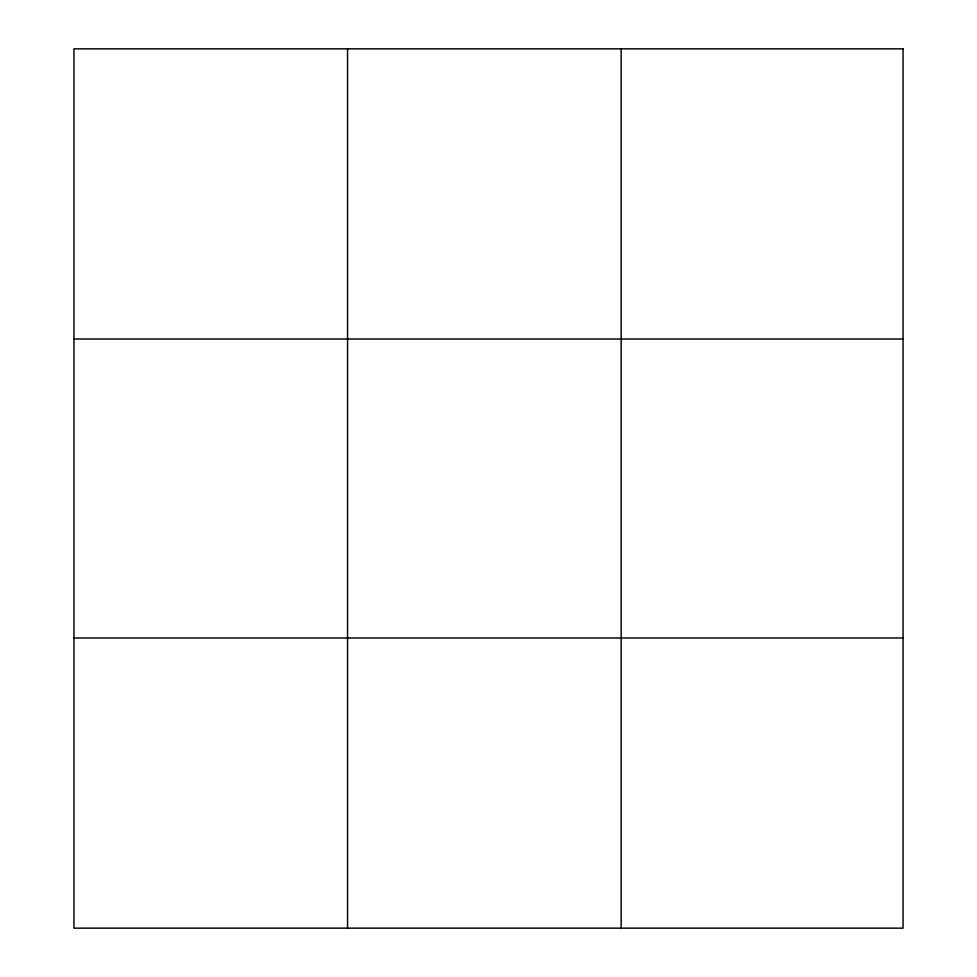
<?xml version="1.0" encoding="UTF-8"?>
<svg xmlns="http://www.w3.org/2000/svg" width="977" height="977" viewBox="0 0 977 977"><rect width="100%" height="100%" fill="white"/><g stroke="black" fill="none" stroke-linecap="round" stroke-linejoin="round"><path stroke-width="1.47" d="M347.556 48.85L347.556 928.15M621.152 48.85L621.152 928.15M73.959 339.019L903.041 339.019M73.959 637.981L903.041 637.981M903.041 48.85L903.041 928.15L73.959 928.15L73.959 48.85L903.041 48.85"/></g></svg>
